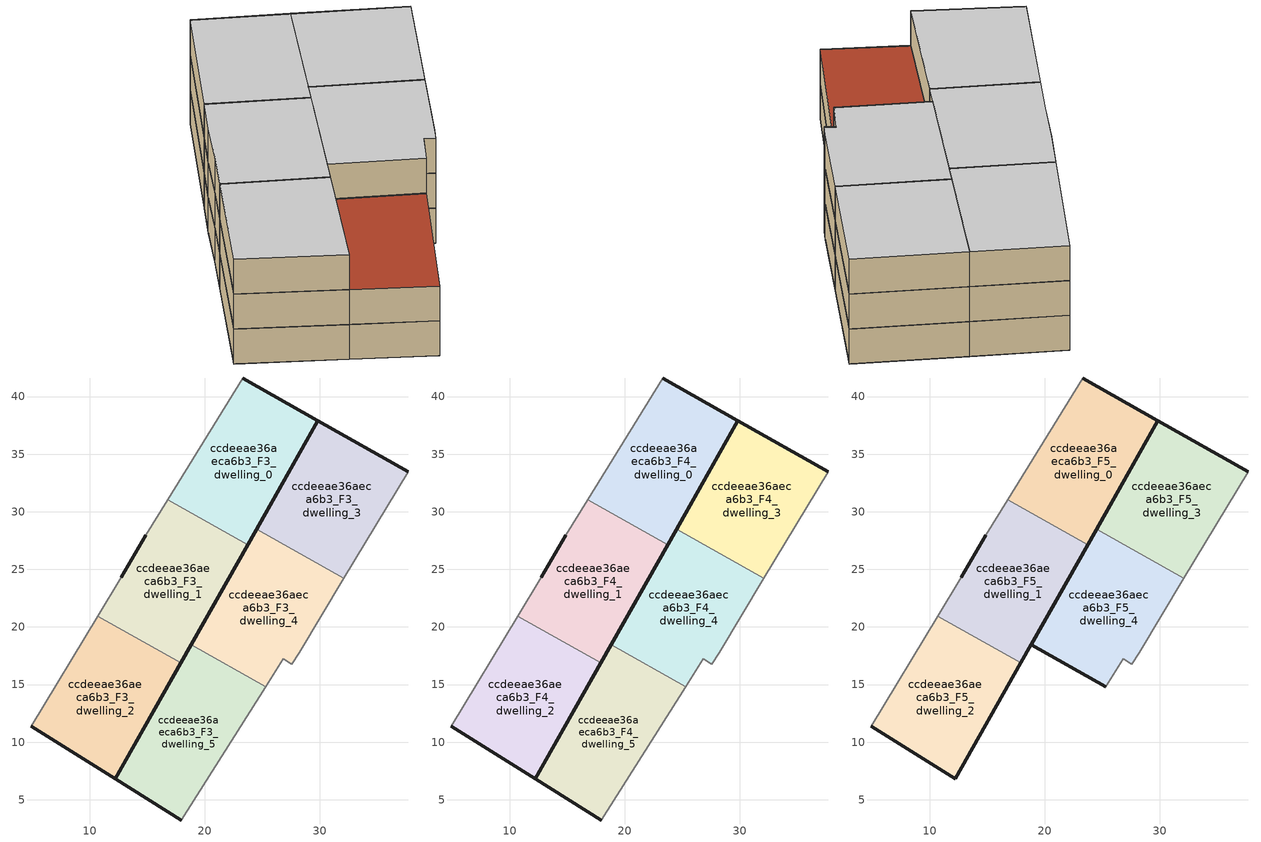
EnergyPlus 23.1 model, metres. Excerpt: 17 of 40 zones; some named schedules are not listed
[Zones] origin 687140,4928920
ccdeeae36aeca6b3_F3_dwelling_0
 floor to ccdeeae36aeca6b3_F2_dwelling_0 (EU_floor_Construction): 23.72,27.13 29.82,37.92 23.31,41.61 16.79,31.05 z9
 wall outside (EU_wall_Construction): 23.31,41.61 29.82,37.92 23.72,27.13 z9:12
 wall to ccdeeae36aeca6b3_F3_dwelling_1 (EU_wall_Construction): 23.72,27.13 16.79,31.05 z9:12
 wall adiabatic (EU_wall_Construction): 16.79,31.05 23.31,41.61 z9:12
ccdeeae36aeca6b3_F3_dwelling_1
 floor to ccdeeae36aeca6b3_F2_dwelling_1 (EU_floor_Construction): 17.92,16.87 23.72,27.13 16.79,31.05 14.88,27.95 12.74,24.31 10.72,20.95 z9
 wall outside (EU_wall_Construction): 23.72,27.13 17.92,16.87 / 12.74,24.31 14.88,27.95 z9:12
 wall to ccdeeae36aeca6b3_F3_dwelling_2 (EU_wall_Construction): 17.92,16.87 10.72,20.95 z9:12
 wall adiabatic (EU_wall_Construction): 10.72,20.95 12.74,24.31 / 14.88,27.95 16.79,31.05 z9:12
ccdeeae36aeca6b3_F3_dwelling_2
 floor to ccdeeae36aeca6b3_F2_dwelling_2 (EU_floor_Construction): 12.24,6.82 17.92,16.87 10.72,20.95 4.95,11.38 z9
 wall outside (EU_wall_Construction): 17.92,16.87 12.24,6.82 4.95,11.38 z9:12
 wall adiabatic (EU_wall_Construction): 4.95,11.38 10.72,20.95 z9:12
ccdeeae36aeca6b3_F3_dwelling_3
 floor to ccdeeae36aeca6b3_F2_dwelling_3 (EU_floor_Construction): 32.07,24.21 37.65,33.49 29.82,37.92 24.49,28.49 z9
 wall outside (EU_wall_Construction): 24.49,28.49 29.82,37.92 37.65,33.49 z9:12
 wall to ccdeeae36aeca6b3_F3_dwelling_4 (EU_wall_Construction): 32.07,24.21 24.49,28.49 z9:12
 wall adiabatic (EU_wall_Construction): 37.65,33.49 32.07,24.21 z9:12
ccdeeae36aeca6b3_F3_dwelling_4
 floor to ccdeeae36aeca6b3_F2_dwelling_4 (EU_floor_Construction): 28.19,17.75 32.07,24.21 24.49,28.49 18.83,18.47 25.28,14.83 26.82,17.25 27.57,16.75 z9
 wall outside (EU_wall_Construction): 18.83,18.47 24.49,28.49 z9:12
 wall adiabatic (EU_wall_Construction): 32.07,24.21 28.19,17.75 27.57,16.75 26.82,17.25 25.28,14.83 z9:12
 wall to ccdeeae36aeca6b3_F3_dwelling_5 (EU_wall_Construction): 25.28,14.83 18.83,18.47 z9:12
ccdeeae36aeca6b3_F3_dwelling_5
 floor to ccdeeae36aeca6b3_F2_dwelling_5 (EU_floor_Construction): 17.94,3.25 25.28,14.83 18.83,18.47 12.24,6.82 z9
 wall outside (EU_wall_Construction): 17.94,3.25 12.24,6.82 18.83,18.47 z9:12
 wall adiabatic (EU_wall_Construction): 25.28,14.83 17.94,3.25 z9:12
ccdeeae36aeca6b3_F4_dwelling_0
 floor to ccdeeae36aeca6b3_F3_dwelling_0 (EU_floor_Construction): 23.72,27.13 29.82,37.92 23.31,41.61 16.79,31.05 z12
 wall outside (EU_wall_Construction): 23.31,41.61 29.82,37.92 23.72,27.13 z12:15
 wall to ccdeeae36aeca6b3_F4_dwelling_1 (EU_wall_Construction): 23.72,27.13 16.79,31.05 z12:15
 wall adiabatic (EU_wall_Construction): 16.79,31.05 23.31,41.61 z12:15
ccdeeae36aeca6b3_F4_dwelling_1
 floor to ccdeeae36aeca6b3_F3_dwelling_1 (EU_floor_Construction): 17.92,16.87 23.72,27.13 16.79,31.05 14.88,27.95 12.74,24.31 10.72,20.95 z12
 wall outside (EU_wall_Construction): 23.72,27.13 17.92,16.87 / 12.74,24.31 14.88,27.95 z12:15
 wall to ccdeeae36aeca6b3_F4_dwelling_2 (EU_wall_Construction): 17.92,16.87 10.72,20.95 z12:15
 wall adiabatic (EU_wall_Construction): 10.72,20.95 12.74,24.31 / 14.88,27.95 16.79,31.05 z12:15
ccdeeae36aeca6b3_F4_dwelling_2
 floor to ccdeeae36aeca6b3_F3_dwelling_2 (EU_floor_Construction): 12.24,6.82 17.92,16.87 10.72,20.95 4.95,11.38 z12
 wall outside (EU_wall_Construction): 17.92,16.87 12.24,6.82 4.95,11.38 z12:15
 wall adiabatic (EU_wall_Construction): 4.95,11.38 10.72,20.95 z12:15
ccdeeae36aeca6b3_F4_dwelling_3
 floor to ccdeeae36aeca6b3_F3_dwelling_3 (EU_floor_Construction): 32.07,24.21 37.65,33.49 29.82,37.92 24.49,28.49 z12
 wall outside (EU_wall_Construction): 24.49,28.49 29.82,37.92 37.65,33.49 z12:15
 wall to ccdeeae36aeca6b3_F4_dwelling_4 (EU_wall_Construction): 32.07,24.21 24.49,28.49 z12:15
 wall adiabatic (EU_wall_Construction): 37.65,33.49 32.07,24.21 z12:15
ccdeeae36aeca6b3_F4_dwelling_4
 floor to ccdeeae36aeca6b3_F3_dwelling_4 (EU_floor_Construction): 28.19,17.75 32.07,24.21 24.49,28.49 18.83,18.47 25.28,14.83 26.82,17.25 27.57,16.75 z12
 wall outside (EU_wall_Construction): 18.83,18.47 24.49,28.49 z12:15
 wall adiabatic (EU_wall_Construction): 32.07,24.21 28.19,17.75 27.57,16.75 26.82,17.25 25.28,14.83 z12:15
 wall to ccdeeae36aeca6b3_F4_dwelling_5 (EU_wall_Construction): 25.28,14.83 18.83,18.47 z12:15
ccdeeae36aeca6b3_F4_dwelling_5
 floor to ccdeeae36aeca6b3_F3_dwelling_5 (EU_floor_Construction): 17.94,3.25 25.28,14.83 18.83,18.47 12.24,6.82 z12
 wall outside (EU_wall_Construction): 17.94,3.25 12.24,6.82 18.83,18.47 z12:15
 wall adiabatic (EU_wall_Construction): 25.28,14.83 17.94,3.25 z12:15
 roof outside (EU_roof_Construction): 25.28,14.83 17.94,3.25 12.24,6.82 18.83,18.47 z15
ccdeeae36aeca6b3_F5_dwelling_0
 floor to ccdeeae36aeca6b3_F4_dwelling_0 (EU_floor_Construction): 23.72,27.13 29.82,37.92 23.31,41.61 16.79,31.05 z15
 wall outside (EU_wall_Construction): 23.31,41.61 29.82,37.92 23.72,27.13 z15:18
 wall to ccdeeae36aeca6b3_F5_dwelling_1 (EU_wall_Construction): 23.72,27.13 16.79,31.05 z15:18
 wall adiabatic (EU_wall_Construction): 16.79,31.05 23.31,41.61 z15:18
 ceiling to ccdeeae36aeca6b3_F6_dwelling_0 (EU_floor_Construction): 29.82,37.92 23.72,27.13 16.79,31.05 23.31,41.61 z18
ccdeeae36aeca6b3_F5_dwelling_1
 floor to ccdeeae36aeca6b3_F4_dwelling_1 (EU_floor_Construction): 17.92,16.87 23.72,27.13 16.79,31.05 14.88,27.95 12.74,24.31 10.72,20.95 z15
 wall outside (EU_wall_Construction): 23.72,27.13 17.92,16.87 / 12.74,24.31 14.88,27.95 z15:18
 wall to ccdeeae36aeca6b3_F5_dwelling_2 (EU_wall_Construction): 17.92,16.87 10.72,20.95 z15:18
 wall adiabatic (EU_wall_Construction): 10.72,20.95 12.74,24.31 / 14.88,27.95 16.79,31.05 z15:18
 ceiling to ccdeeae36aeca6b3_F6_dwelling_1 (EU_floor_Construction): 23.72,27.13 17.92,16.87 10.72,20.95 12.74,24.31 14.88,27.95 16.79,31.05 z18
ccdeeae36aeca6b3_F5_dwelling_2
 floor to ccdeeae36aeca6b3_F4_dwelling_2 (EU_floor_Construction): 12.24,6.82 17.92,16.87 10.72,20.95 4.95,11.38 z15
 wall outside (EU_wall_Construction): 17.92,16.87 12.24,6.82 4.95,11.38 z15:18
 wall adiabatic (EU_wall_Construction): 4.95,11.38 10.72,20.95 z15:18
 ceiling to ccdeeae36aeca6b3_F6_dwelling_2 (EU_floor_Construction): 17.92,16.87 12.24,6.82 4.95,11.38 10.72,20.95 z18
ccdeeae36aeca6b3_F5_dwelling_3
 floor to ccdeeae36aeca6b3_F4_dwelling_3 (EU_floor_Construction): 32.07,24.21 37.65,33.49 29.82,37.92 24.49,28.49 z15
 wall outside (EU_wall_Construction): 24.49,28.49 29.82,37.92 37.65,33.49 z15:18
 wall to ccdeeae36aeca6b3_F5_dwelling_4 (EU_wall_Construction): 32.07,24.21 24.49,28.49 z15:18
 wall adiabatic (EU_wall_Construction): 37.65,33.49 32.07,24.21 z15:18
 ceiling to ccdeeae36aeca6b3_F6_dwelling_3 (EU_floor_Construction): 37.65,33.49 32.07,24.21 24.49,28.49 29.82,37.92 z18
ccdeeae36aeca6b3_F5_dwelling_4
 floor to ccdeeae36aeca6b3_F4_dwelling_4 (EU_floor_Construction): 28.19,17.75 32.07,24.21 24.49,28.49 18.83,18.47 25.28,14.83 26.82,17.25 27.57,16.75 z15
 wall outside (EU_wall_Construction): 25.28,14.83 18.83,18.47 24.49,28.49 z15:18
 wall adiabatic (EU_wall_Construction): 32.07,24.21 28.19,17.75 27.57,16.75 26.82,17.25 25.28,14.83 z15:18
 ceiling to ccdeeae36aeca6b3_F6_dwelling_4 (EU_floor_Construction): 32.07,24.21 28.19,17.75 27.57,16.75 26.82,17.25 25.28,14.83 18.83,18.47 24.49,28.49 z18
[Building]
EU S2 Campaign: North Axis=0; Terrain=City; Solar Distribution=FullExterior
[Site:Location]
Bologna: Latitude=44.5; Longitude=11.25; Time Zone=1; Elevation=37
[SizingPeriod:WeatherFileDays]
AnnualSizingPeriod: Begin Month=1; Begin Day of Month=1; End Month=12; End Day of Month=31; Day of Week for Start Day=Monday; Use Weather File Daylight Saving Period=No; Use Weather File Rain and Snow Indicators=No
[MATERIAL]
EU_InternalMass_Material: Roughness=MediumRough; Thickness=0.1; Conductivity=1; Density=1800; Specific Heat=900; Thermal Absorptance=0.9; Solar Absorptance=0.7; Visible Absorptance=0.7
[MATERIAL:NOMASS] Roughness=MediumRough; Thermal Absorptance=0.9; Solar Absorptance=0.7; Visible Absorptance=0.7
Name | Thermal Resistance
EU_wall_NoMass | 0.890213
EU_roof_NoMass | 0.636128
EU_floor_NoMass | 0.79516
[CONSTRUCTION]
EU_wall_Construction: EU_wall_NoMass
EU_roof_Construction: EU_roof_NoMass
EU_floor_Construction: EU_floor_NoMass
EU_InternalMass_Construction: EU_InternalMass_Material
[ZONE] Type=1; Multiplier=1; Ceiling Height=autocalculate; Floor Area=autocalculate; Part of Total Floor Area=Yes
Name | Volume
ccdeeae36aeca6b3_F3_dwelling_0; ccdeeae36aeca6b3_F4_dwelling_0; ccdeeae36aeca6b3_F5_dwelling_0 | 287.355
ccdeeae36aeca6b3_F3_dwelling_1; ccdeeae36aeca6b3_F4_dwelling_1; ccdeeae36aeca6b3_F5_dwelling_1 | 287.347
ccdeeae36aeca6b3_F3_dwelling_2; ccdeeae36aeca6b3_F4_dwelling_2; ccdeeae36aeca6b3_F5_dwelling_2 | 287.35
ccdeeae36aeca6b3_F3_dwelling_3; ccdeeae36aeca6b3_F4_dwelling_3; ccdeeae36aeca6b3_F5_dwelling_3 | 287.332
ccdeeae36aeca6b3_F3_dwelling_4; ccdeeae36aeca6b3_F4_dwelling_4; ccdeeae36aeca6b3_F5_dwelling_4 | 287.322
ccdeeae36aeca6b3_F3_dwelling_5; ccdeeae36aeca6b3_F4_dwelling_5 | 287.315
[INTERNALMASS] Construction=EU_InternalMass_Construction
Name | Zone or ZoneList | Surface Area
ccdeeae36aeca6b3_F3_dwelling_0_EU_InternalMass | ccdeeae36aeca6b3_F3_dwelling_0 | 95.7849
ccdeeae36aeca6b3_F3_dwelling_1_EU_InternalMass | ccdeeae36aeca6b3_F3_dwelling_1 | 95.7827
ccdeeae36aeca6b3_F3_dwelling_2_EU_InternalMass | ccdeeae36aeca6b3_F3_dwelling_2 | 95.7835
ccdeeae36aeca6b3_F3_dwelling_3_EU_InternalMass | ccdeeae36aeca6b3_F3_dwelling_3 | 95.7775
ccdeeae36aeca6b3_F3_dwelling_4_EU_InternalMass | ccdeeae36aeca6b3_F3_dwelling_4 | 95.774
ccdeeae36aeca6b3_F3_dwelling_5_EU_InternalMass | ccdeeae36aeca6b3_F3_dwelling_5 | 95.7714
ccdeeae36aeca6b3_F4_dwelling_0_EU_InternalMass | ccdeeae36aeca6b3_F4_dwelling_0 | 95.7849
ccdeeae36aeca6b3_F4_dwelling_1_EU_InternalMass | ccdeeae36aeca6b3_F4_dwelling_1 | 95.7827
ccdeeae36aeca6b3_F4_dwelling_2_EU_InternalMass | ccdeeae36aeca6b3_F4_dwelling_2 | 95.7835
ccdeeae36aeca6b3_F4_dwelling_3_EU_InternalMass | ccdeeae36aeca6b3_F4_dwelling_3 | 95.7775
ccdeeae36aeca6b3_F4_dwelling_4_EU_InternalMass | ccdeeae36aeca6b3_F4_dwelling_4 | 95.774
ccdeeae36aeca6b3_F4_dwelling_5_EU_InternalMass | ccdeeae36aeca6b3_F4_dwelling_5 | 95.7714
ccdeeae36aeca6b3_F5_dwelling_0_EU_InternalMass | ccdeeae36aeca6b3_F5_dwelling_0 | 114.933
ccdeeae36aeca6b3_F5_dwelling_1_EU_InternalMass | ccdeeae36aeca6b3_F5_dwelling_1 | 114.944
ccdeeae36aeca6b3_F5_dwelling_2_EU_InternalMass | ccdeeae36aeca6b3_F5_dwelling_2 | 114.936
ccdeeae36aeca6b3_F5_dwelling_3_EU_InternalMass | ccdeeae36aeca6b3_F5_dwelling_3 | 114.947
ccdeeae36aeca6b3_F5_dwelling_4_EU_InternalMass | ccdeeae36aeca6b3_F5_dwelling_4 | 114.931
[OTHEREQUIPMENT] Fuel Type=Electricity; Design Level Calculation Method=Watts/Area; Power per Zone Floor Area=1; Fraction Latent=0; Fraction Radiant=0; Fraction Lost=0; Carbon Dioxide Generation Rate=0; EndUse Subcategory=EU_Step8_InternalGains
Name | Zone or ZoneList or Space or SpaceList | Schedule
EU_Step8_InternalGain_ccdeeae36aeca6b3_F3_dwelling_0_f000 | ccdeeae36aeca6b3_F3_dwelling_0 | EU_Step8_GainSchedule_ccdeeae36aeca6b3_F3_dwelling_0_f000
EU_Step8_InternalGain_ccdeeae36aeca6b3_F3_dwelling_1_f000 | ccdeeae36aeca6b3_F3_dwelling_1 | EU_Step8_GainSchedule_ccdeeae36aeca6b3_F3_dwelling_1_f000
EU_Step8_InternalGain_ccdeeae36aeca6b3_F3_dwelling_2_f000 | ccdeeae36aeca6b3_F3_dwelling_2 | EU_Step8_GainSchedule_ccdeeae36aeca6b3_F3_dwelling_2_f000
EU_Step8_InternalGain_ccdeeae36aeca6b3_F3_dwelling_3_f000 | ccdeeae36aeca6b3_F3_dwelling_3 | EU_Step8_GainSchedule_ccdeeae36aeca6b3_F3_dwelling_3_f000
EU_Step8_InternalGain_ccdeeae36aeca6b3_F3_dwelling_4_f000 | ccdeeae36aeca6b3_F3_dwelling_4 | EU_Step8_GainSchedule_ccdeeae36aeca6b3_F3_dwelling_4_f000
EU_Step8_InternalGain_ccdeeae36aeca6b3_F3_dwelling_5_f000 | ccdeeae36aeca6b3_F3_dwelling_5 | EU_Step8_GainSchedule_ccdeeae36aeca6b3_F3_dwelling_5_f000
EU_Step8_InternalGain_ccdeeae36aeca6b3_F4_dwelling_0_f000 | ccdeeae36aeca6b3_F4_dwelling_0 | EU_Step8_GainSchedule_ccdeeae36aeca6b3_F4_dwelling_0_f000
EU_Step8_InternalGain_ccdeeae36aeca6b3_F4_dwelling_1_f000 | ccdeeae36aeca6b3_F4_dwelling_1 | EU_Step8_GainSchedule_ccdeeae36aeca6b3_F4_dwelling_1_f000
EU_Step8_InternalGain_ccdeeae36aeca6b3_F4_dwelling_2_f000 | ccdeeae36aeca6b3_F4_dwelling_2 | EU_Step8_GainSchedule_ccdeeae36aeca6b3_F4_dwelling_2_f000
EU_Step8_InternalGain_ccdeeae36aeca6b3_F4_dwelling_3_f000 | ccdeeae36aeca6b3_F4_dwelling_3 | EU_Step8_GainSchedule_ccdeeae36aeca6b3_F4_dwelling_3_f000
EU_Step8_InternalGain_ccdeeae36aeca6b3_F4_dwelling_4_f000 | ccdeeae36aeca6b3_F4_dwelling_4 | EU_Step8_GainSchedule_ccdeeae36aeca6b3_F4_dwelling_4_f000
EU_Step8_InternalGain_ccdeeae36aeca6b3_F4_dwelling_5_f000 | ccdeeae36aeca6b3_F4_dwelling_5 | EU_Step8_GainSchedule_ccdeeae36aeca6b3_F4_dwelling_5_f000
EU_Step8_InternalGain_ccdeeae36aeca6b3_F5_dwelling_0_f000 | ccdeeae36aeca6b3_F5_dwelling_0 | EU_Step8_GainSchedule_ccdeeae36aeca6b3_F5_dwelling_0_f000
EU_Step8_InternalGain_ccdeeae36aeca6b3_F5_dwelling_1_f000 | ccdeeae36aeca6b3_F5_dwelling_1 | EU_Step8_GainSchedule_ccdeeae36aeca6b3_F5_dwelling_1_f000
EU_Step8_InternalGain_ccdeeae36aeca6b3_F5_dwelling_2_f000 | ccdeeae36aeca6b3_F5_dwelling_2 | EU_Step8_GainSchedule_ccdeeae36aeca6b3_F5_dwelling_2_f000
EU_Step8_InternalGain_ccdeeae36aeca6b3_F5_dwelling_3_f000 | ccdeeae36aeca6b3_F5_dwelling_3 | EU_Step8_GainSchedule_ccdeeae36aeca6b3_F5_dwelling_3_f000
EU_Step8_InternalGain_ccdeeae36aeca6b3_F5_dwelling_4_f000 | ccdeeae36aeca6b3_F5_dwelling_4 | EU_Step8_GainSchedule_ccdeeae36aeca6b3_F5_dwelling_4_f000
[ZONEVENTILATION:DESIGNFLOWRATE] Schedule=EU_AlwaysOn; Design Flow Rate Calculation Method=AirChanges/Hour; Air Changes per Hour=0.718634; Ventilation Type=Natural; Fan Pressure Rise=0; Fan Total Efficiency=1; Constant Term Coefficient=1; Temperature Term Coefficient=0; Velocity Term Coefficient=0; Velocity Squared Term Coefficient=0; Minimum Indoor Temperature=-100; Maximum Indoor Temperature=100; Delta Temperature=-100; Minimum Outdoor Temperature=-100; Maximum Outdoor Temperature=100; Maximum Wind Speed=40
Name | Zone or ZoneList or Space or SpaceList
EU_ConstantAir_ccdeeae36aeca6b3_F3_dwelling_0 | ccdeeae36aeca6b3_F3_dwelling_0
EU_ConstantAir_ccdeeae36aeca6b3_F3_dwelling_1 | ccdeeae36aeca6b3_F3_dwelling_1
EU_ConstantAir_ccdeeae36aeca6b3_F3_dwelling_2 | ccdeeae36aeca6b3_F3_dwelling_2
EU_ConstantAir_ccdeeae36aeca6b3_F3_dwelling_3 | ccdeeae36aeca6b3_F3_dwelling_3
EU_ConstantAir_ccdeeae36aeca6b3_F3_dwelling_4 | ccdeeae36aeca6b3_F3_dwelling_4
EU_ConstantAir_ccdeeae36aeca6b3_F3_dwelling_5 | ccdeeae36aeca6b3_F3_dwelling_5
EU_ConstantAir_ccdeeae36aeca6b3_F4_dwelling_0 | ccdeeae36aeca6b3_F4_dwelling_0
EU_ConstantAir_ccdeeae36aeca6b3_F4_dwelling_1 | ccdeeae36aeca6b3_F4_dwelling_1
EU_ConstantAir_ccdeeae36aeca6b3_F4_dwelling_2 | ccdeeae36aeca6b3_F4_dwelling_2
EU_ConstantAir_ccdeeae36aeca6b3_F4_dwelling_3 | ccdeeae36aeca6b3_F4_dwelling_3
EU_ConstantAir_ccdeeae36aeca6b3_F4_dwelling_4 | ccdeeae36aeca6b3_F4_dwelling_4
EU_ConstantAir_ccdeeae36aeca6b3_F4_dwelling_5 | ccdeeae36aeca6b3_F4_dwelling_5
EU_ConstantAir_ccdeeae36aeca6b3_F5_dwelling_0 | ccdeeae36aeca6b3_F5_dwelling_0
EU_ConstantAir_ccdeeae36aeca6b3_F5_dwelling_1 | ccdeeae36aeca6b3_F5_dwelling_1
EU_ConstantAir_ccdeeae36aeca6b3_F5_dwelling_2 | ccdeeae36aeca6b3_F5_dwelling_2
EU_ConstantAir_ccdeeae36aeca6b3_F5_dwelling_3 | ccdeeae36aeca6b3_F5_dwelling_3
EU_ConstantAir_ccdeeae36aeca6b3_F5_dwelling_4 | ccdeeae36aeca6b3_F5_dwelling_4
[HVACTEMPLATE:ZONE:IDEALLOADSAIRSYSTEM] System Availability Schedule=EU_AlwaysOn; Maximum Heating Supply Air Temperature=50; Minimum Cooling Supply Air Temperature=13; Maximum Heating Supply Air Humidity Ratio=0.0156; Minimum Cooling Supply Air Humidity Ratio=0.0077; Heating Limit=NoLimit; Cooling Limit=NoLimit; Heating Availability Schedule=EU_AlwaysOn; Cooling Availability Schedule=EU_CoolingOff; Dehumidification Control Type=ConstantSensibleHeatRatio; Cooling Sensible Heat Ratio=0.7; Dehumidification Setpoint=60; Humidification Control Type=None; Humidification Setpoint=30; Outdoor Air Method=None; Outdoor Air Flow Rate per Person=0.00944; Outdoor Air Flow Rate per Zone Floor Area=0; Outdoor Air Flow Rate per Zone=0; Demand Controlled Ventilation Type=None; Outdoor Air Economizer Type=NoEconomizer; Heat Recovery Type=None; Sensible Heat Recovery Effectiveness=0.7; Latent Heat Recovery Effectiveness=0.65
Name | Template Thermostat
ccdeeae36aeca6b3_F3_dwelling_0 | EU_HeatOnly_ccdeeae36aeca6b3_F3_dwelling_0
ccdeeae36aeca6b3_F3_dwelling_1 | EU_HeatOnly_ccdeeae36aeca6b3_F3_dwelling_1
ccdeeae36aeca6b3_F3_dwelling_2 | EU_HeatOnly_ccdeeae36aeca6b3_F3_dwelling_2
ccdeeae36aeca6b3_F3_dwelling_3 | EU_HeatOnly_ccdeeae36aeca6b3_F3_dwelling_3
ccdeeae36aeca6b3_F3_dwelling_4 | EU_HeatOnly_ccdeeae36aeca6b3_F3_dwelling_4
ccdeeae36aeca6b3_F3_dwelling_5 | EU_HeatOnly_ccdeeae36aeca6b3_F3_dwelling_5
ccdeeae36aeca6b3_F4_dwelling_0 | EU_HeatOnly_ccdeeae36aeca6b3_F4_dwelling_0
ccdeeae36aeca6b3_F4_dwelling_1 | EU_HeatOnly_ccdeeae36aeca6b3_F4_dwelling_1
ccdeeae36aeca6b3_F4_dwelling_2 | EU_HeatOnly_ccdeeae36aeca6b3_F4_dwelling_2
ccdeeae36aeca6b3_F4_dwelling_3 | EU_HeatOnly_ccdeeae36aeca6b3_F4_dwelling_3
ccdeeae36aeca6b3_F4_dwelling_4 | EU_HeatOnly_ccdeeae36aeca6b3_F4_dwelling_4
ccdeeae36aeca6b3_F4_dwelling_5 | EU_HeatOnly_ccdeeae36aeca6b3_F4_dwelling_5
ccdeeae36aeca6b3_F5_dwelling_0 | EU_HeatOnly_ccdeeae36aeca6b3_F5_dwelling_0
ccdeeae36aeca6b3_F5_dwelling_1 | EU_HeatOnly_ccdeeae36aeca6b3_F5_dwelling_1
ccdeeae36aeca6b3_F5_dwelling_2 | EU_HeatOnly_ccdeeae36aeca6b3_F5_dwelling_2
ccdeeae36aeca6b3_F5_dwelling_3 | EU_HeatOnly_ccdeeae36aeca6b3_F5_dwelling_3
ccdeeae36aeca6b3_F5_dwelling_4 | EU_HeatOnly_ccdeeae36aeca6b3_F5_dwelling_4
[SIZING:ZONE] Zone Cooling Design Supply Air Temperature Input Method=SupplyAirTemperature; Zone Cooling Design Supply Air Temperature=13; Zone Heating Design Supply Air Temperature Input Method=SupplyAirTemperature; Zone Heating Design Supply Air Temperature=50; Zone Cooling Design Supply Air Humidity Ratio=0.008; Zone Heating Design Supply Air Humidity Ratio=0.008; Cooling Design Air Flow Method=DesignDay; Cooling Design Air Flow Rate=0; Cooling Minimum Air Flow per Zone Floor Area=0.000762; Cooling Minimum Air Flow=0; Cooling Minimum Air Flow Fraction=0.2; Heating Design Air Flow Method=DesignDay; Heating Design Air Flow Rate=0; Heating Maximum Air Flow per Zone Floor Area=0.002032; Heating Maximum Air Flow=0.141576; Heating Maximum Air Flow Fraction=0.3; Account for Dedicated Outdoor Air System=No; Dedicated Outdoor Air System Control Strategy=NeutralSupplyAir; Dedicated Outdoor Air Low Setpoint Temperature for Design=autosize; Dedicated Outdoor Air High Setpoint Temperature for Design=autosize; Zone Load Sizing Method=Sensible Load Only No Latent Load; Zone Latent Cooling Design Supply Air Humidity Ratio Input Method=HumidityRatioDifference; Zone Cooling Design Supply Air Humidity Ratio Difference=0.005; Zone Latent Heating Design Supply Air Humidity Ratio Input Method=HumidityRatioDifference; Zone Humidification Design Supply Air Humidity Ratio Difference=0.005
ccdeeae36aeca6b3_F3_dwelling_0; ccdeeae36aeca6b3_F3_dwelling_1; ccdeeae36aeca6b3_F3_dwelling_2; ccdeeae36aeca6b3_F3_dwelling_3; ccdeeae36aeca6b3_F3_dwelling_4; ccdeeae36aeca6b3_F3_dwelling_5; ccdeeae36aeca6b3_F4_dwelling_0; ccdeeae36aeca6b3_F4_dwelling_1; ccdeeae36aeca6b3_F4_dwelling_2; ccdeeae36aeca6b3_F4_dwelling_3; ccdeeae36aeca6b3_F4_dwelling_4; ccdeeae36aeca6b3_F4_dwelling_5; ccdeeae36aeca6b3_F5_dwelling_0; ccdeeae36aeca6b3_F5_dwelling_1; ccdeeae36aeca6b3_F5_dwelling_2; ccdeeae36aeca6b3_F5_dwelling_3; ccdeeae36aeca6b3_F5_dwelling_4
[SCHEDULE:FILE] Column Number=1; Rows to Skip at Top=0; Number of Hours of Data=8760; Column Separator=Comma; Interpolate to Timestep=No; Minutes per Item=60; Adjust Schedule for Daylight Savings=Yes
Name | File
EU_Step8_GainSchedule_ccdeeae36aeca6b3_F3_dwelling_0_f000 | ../../schedules/ccdeeae36aeca6b3/ccdeeae36aeca6b3_F3_dwelling_0_f000_gain.csv
EU_Step8_GainSchedule_ccdeeae36aeca6b3_F3_dwelling_1_f000 | ../../schedules/ccdeeae36aeca6b3/ccdeeae36aeca6b3_F3_dwelling_1_f000_gain.csv
EU_Step8_GainSchedule_ccdeeae36aeca6b3_F3_dwelling_2_f000 | ../../schedules/ccdeeae36aeca6b3/ccdeeae36aeca6b3_F3_dwelling_2_f000_gain.csv
